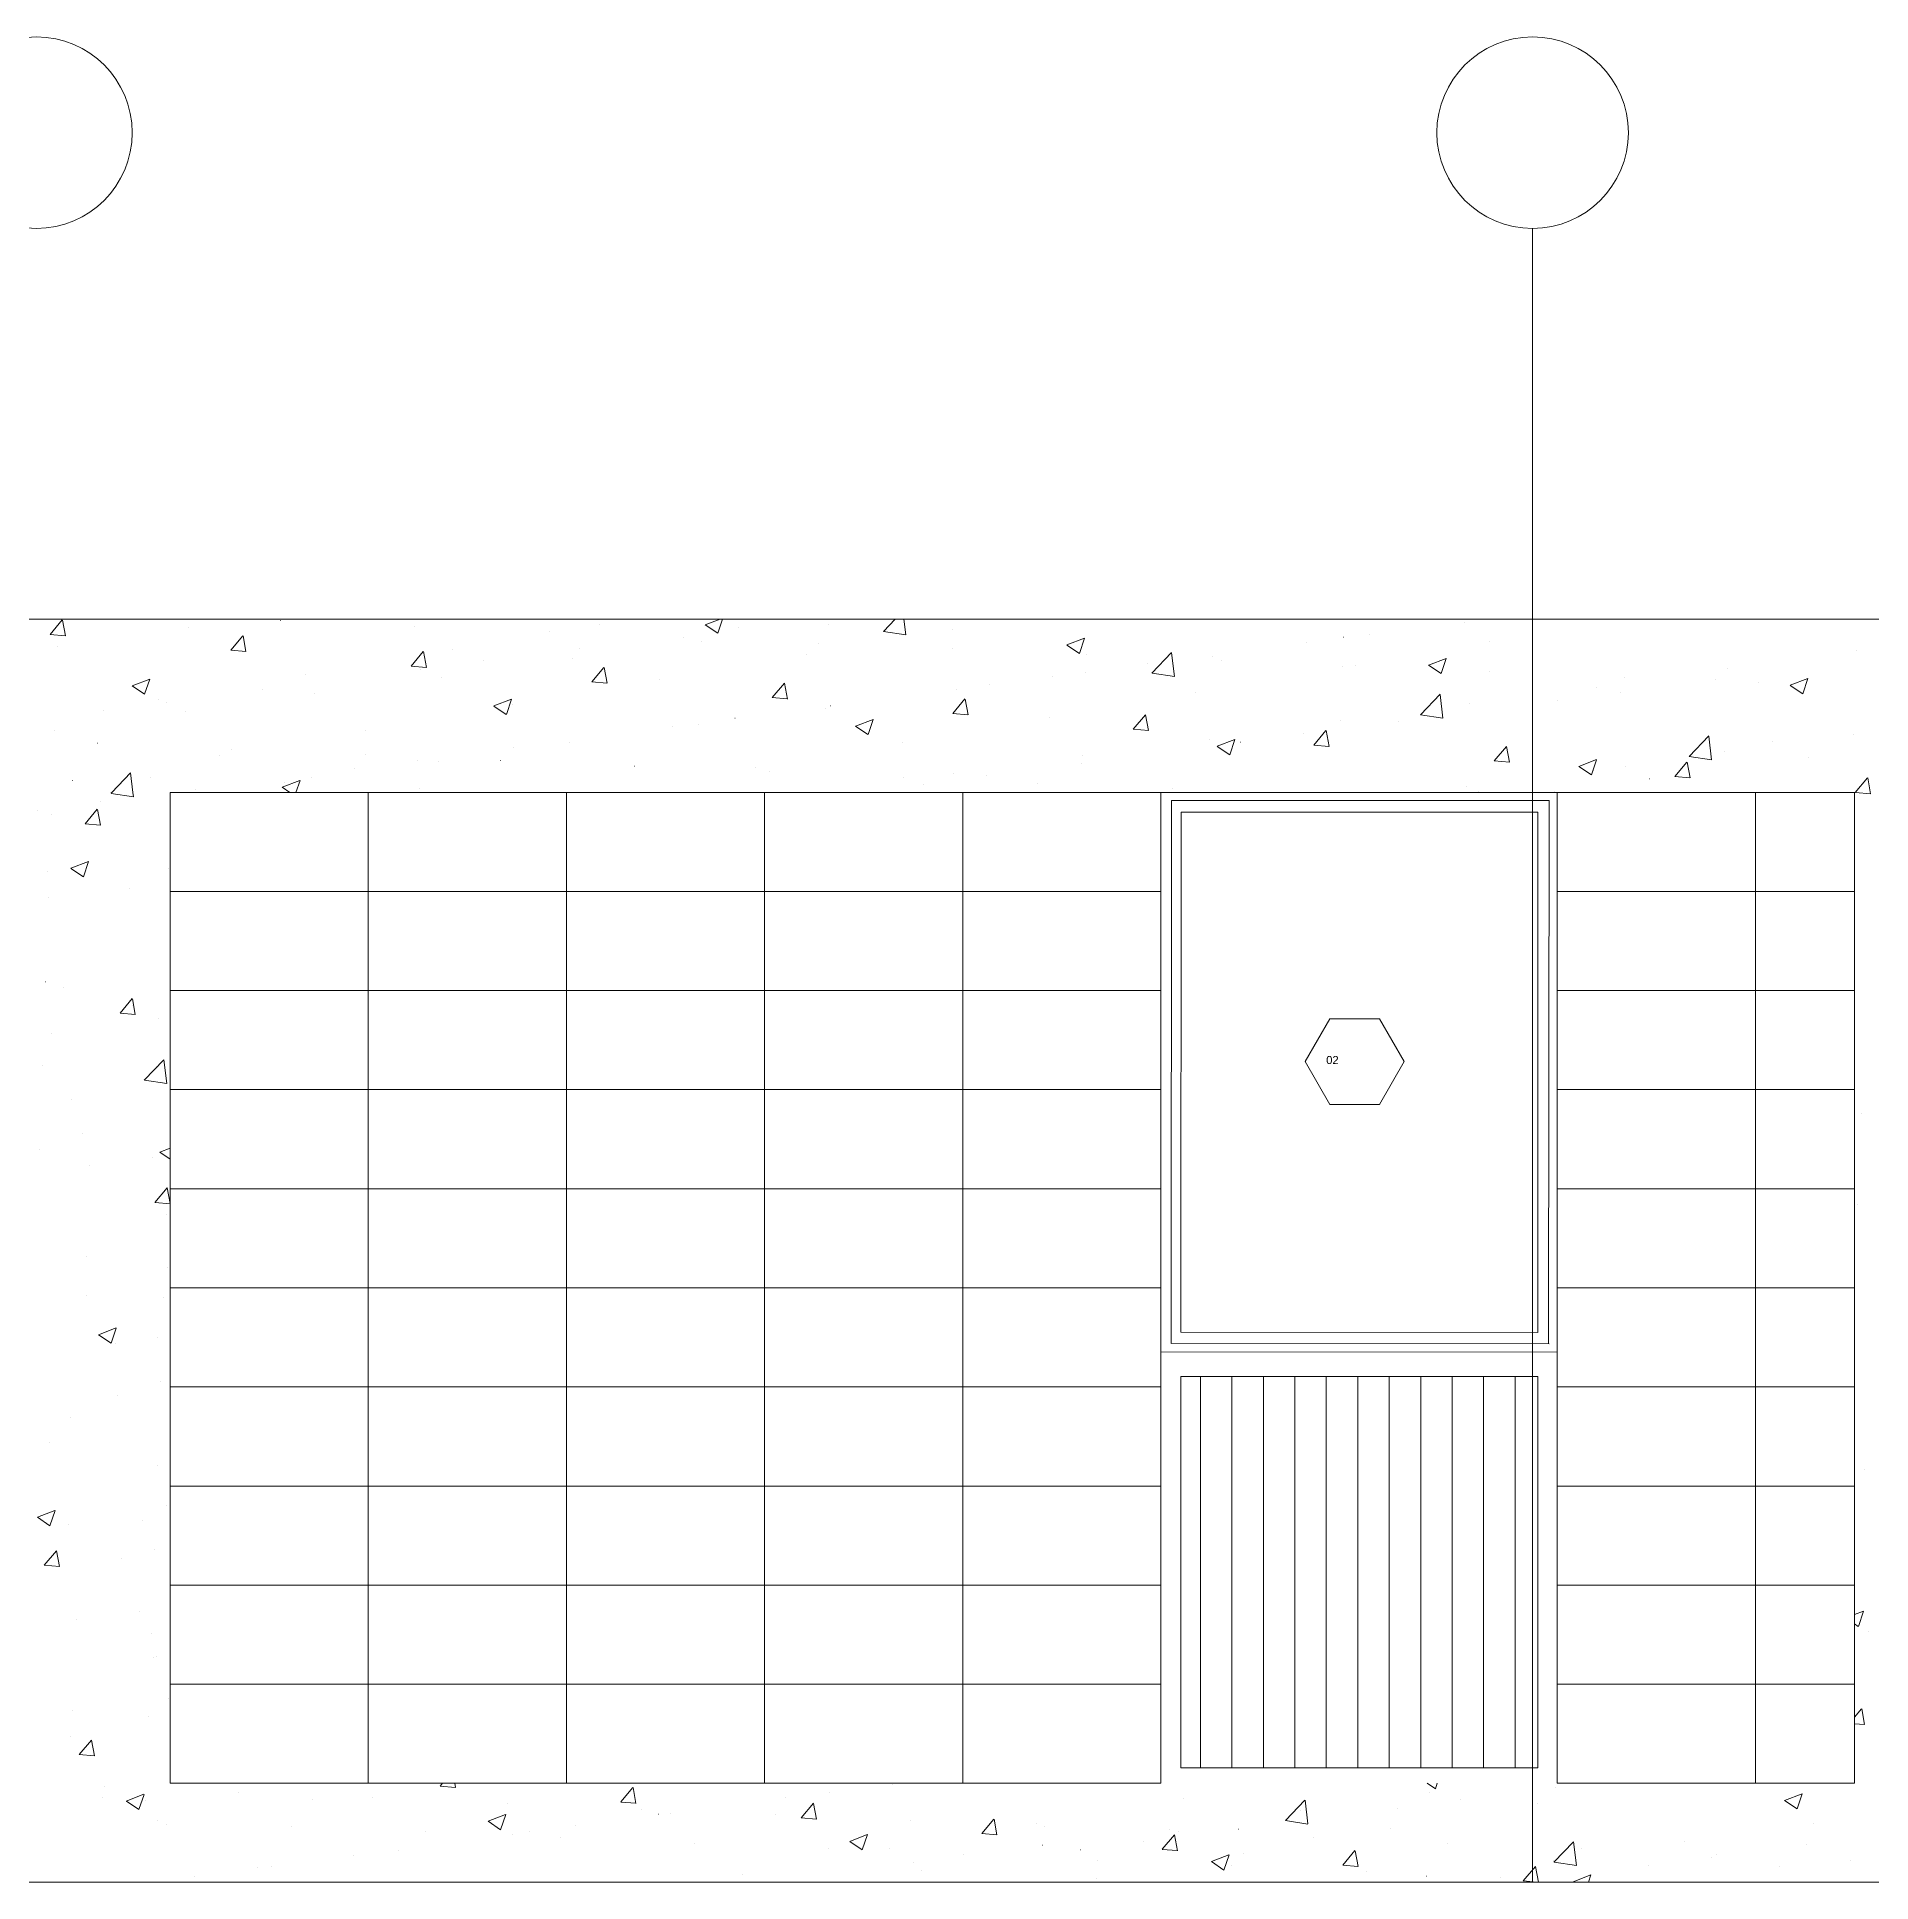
# Model space of a CAD drawing. Header units: centimetres. Extents: x -16179 to 12840, y -10704 to 3856.
# Drawn here: x 5021.6 to 5391.8, y -10021 to -9648.6 of the extents above; entities that cross this region are included whole.
import ezdxf

# ---------------------------------------------------------------- set-up
doc = ezdxf.new("R2010")
doc.units = ezdxf.units.CM
doc.header["$MEASUREMENT"] = 0
doc.layers.add('A-ELEV-MBE1_Num_Penna__14_Num_Penna__11_Num_Penna__9_Num_Penna__9_Num_Penna__9_Num_Penna__9_Num_Penna__9_Num_Penna__9_Num_Penna__10_Num_Penna__11', color=7, linetype='Continuous', lineweight=18, true_color=0xd19cc7)
for name, color, linetype, lineweight in [('A-ELEV-MBE1_Num_Penna__7_Num_Penna__7_Num_Penna__7_Num_Penna__7_Num_Penna__7_Num_Penna__7_Num_Penna__7_Num_Penna__7_Num_Penna__7_Num_Penna__7', 7, 'Continuous', 18), ('A-ELEV-PATT_Num_Penna__8_Num_Penna__8_Num_Penna__8_Num_Penna__8_Num_Penna__8_Num_Penna__8_Num_Penna__8_Num_Penna__8_Num_Penna__8_Num_Penna__8', 8, 'Continuous', 18), ('AA - linee quote_Num_Penna__3_Num_Penna__3_Num_Penna__3_Num_Penna__3_Num_Penna__3_Num_Penna__3_Num_Penna__3_Num_Penna__3_Num_Penna__3_Num_Penna__3', 3, 'Continuous', 18), ('AA - serramenti e porte_Num_Penna__4_Num_Penna__4_Num_Penna__4_Num_Penna__4_Num_Penna__4_Num_Penna__4_Num_Penna__4_Num_Penna__4_Num_Penna__4_Num_Penna__4', 4, 'Continuous', 18), ('AA pareti non sezionate_Num_Penna__2_Num_Penna__2_Num_Penna__2_Num_Penna__2_Num_Penna__2_Num_Penna__2_Num_Penna__2_Num_Penna__2_Num_Penna__2_Num_Penna__2', 2, 'Continuous', 18), ('SIMBOLI FINESTRE_Num_Penna__3_Num_Penna__3_Num_Penna__3_Num_Penna__3_Num_Penna__3_Num_Penna__3_Num_Penna__3_Num_Penna__3_Num_Penna__3_Num_Penna__3', 3, 'Continuous', 18)]:
    doc.layers.add(name, color=color, linetype=linetype, lineweight=lineweight)
doc.styles.add('GENERATED_STYLE_1', font='Arial.ttf')

msp = doc.modelspace()

# ---------------------------------------------------------------- linework, layer by layer
at = {"layer": 'A-ELEV-MBE1_Num_Penna__14_Num_Penna__11_Num_Penna__9_Num_Penna__9_Num_Penna__9_Num_Penna__9_Num_Penna__9_Num_Penna__9_Num_Penna__10_Num_Penna__11', "color": 9, "linetype": 'Continuous', "lineweight": 18, "true_color": 0xd19cc7}
for p, q in [((5088.47, -9801.07), (5048.47, -9801.07)), ((5048.47, -9801.07), (5048.47, -9821.07)), ((5088.47, -9821.07), (5088.47, -9801.07)), ((5128.47, -9801.07), (5088.47, -9801.07)), ((5088.47, -9801.07), (5088.47, -9821.07)), ((5128.47, -9821.07), (5128.47, -9801.07)), ((5168.47, -9801.07), (5128.47, -9801.07)), ((5128.47, -9801.07), (5128.47, -9821.07)), ((5168.47, -9821.07), (5168.47, -9801.07)), ((5208.47, -9801.07), (5168.47, -9801.07)), ((5168.47, -9801.07), (5168.47, -9821.07)), ((5208.47, -9821.07), (5208.47, -9801.07)), ((5248.47, -9801.07), (5208.47, -9801.07)), ((5208.47, -9801.07), (5208.47, -9821.07)), ((5248.47, -9821.07), (5248.47, -9801.07)), ((5368.47, -9801.07), (5328.47, -9801.07)), ((5328.47, -9801.07), (5328.47, -9821.07)), ((5368.47, -9821.07), (5368.47, -9801.07)), ((5388.47, -9801.07), (5368.47, -9801.07)), ((5368.47, -9801.07), (5368.47, -9821.07)), ((5388.47, -9821.07), (5388.47, -9801.07)), ((5048.47, -9821.07), (5088.47, -9821.07)), ((5088.47, -9821.07), (5048.47, -9821.07)), ((5048.47, -9821.07), (5048.47, -9841.07)), ((5088.47, -9841.07), (5088.47, -9821.07)), ((5088.47, -9821.07), (5128.47, -9821.07)), ((5128.47, -9821.07), (5088.47, -9821.07)), ((5088.47, -9821.07), (5088.47, -9841.07)), ((5128.47, -9841.07), (5128.47, -9821.07)), ((5128.47, -9821.07), (5168.47, -9821.07)), ((5168.47, -9821.07), (5128.47, -9821.07)), ((5128.47, -9821.07), (5128.47, -9841.07)), ((5168.47, -9841.07), (5168.47, -9821.07)), ((5168.47, -9821.07), (5208.47, -9821.07)), ((5208.47, -9821.07), (5168.47, -9821.07)), ((5168.47, -9821.07), (5168.47, -9841.07)), ((5208.47, -9841.07), (5208.47, -9821.07)), ((5208.47, -9821.07), (5248.47, -9821.07)), ((5248.47, -9821.07), (5208.47, -9821.07)), ((5208.47, -9821.07), (5208.47, -9841.07)), ((5248.47, -9841.07), (5248.47, -9821.07)), ((5328.47, -9821.07), (5368.47, -9821.07)), ((5368.47, -9821.07), (5328.47, -9821.07)), ((5328.47, -9821.07), (5328.47, -9841.07)), ((5368.47, -9841.07), (5368.47, -9821.07)), ((5368.47, -9821.07), (5388.47, -9821.07)), ((5388.47, -9821.07), (5368.47, -9821.07)), ((5368.47, -9821.07), (5368.47, -9841.07)), ((5388.47, -9841.07), (5388.47, -9821.07)), ((5048.47, -9841.07), (5088.47, -9841.07)), ((5088.47, -9841.07), (5048.47, -9841.07)), ((5048.47, -9841.07), (5048.47, -9861.07)), ((5088.47, -9861.07), (5088.47, -9841.07)), ((5088.47, -9841.07), (5128.47, -9841.07)), ((5128.47, -9841.07), (5088.47, -9841.07)), ((5088.47, -9841.07), (5088.47, -9861.07)), ((5128.47, -9861.07), (5128.47, -9841.07)), ((5128.47, -9841.07), (5168.47, -9841.07)), ((5168.47, -9841.07), (5128.47, -9841.07)), ((5128.47, -9841.07), (5128.47, -9861.07)), ((5168.47, -9861.07), (5168.47, -9841.07)), ((5168.47, -9841.07), (5208.47, -9841.07)), ((5208.47, -9841.07), (5168.47, -9841.07)), ((5168.47, -9841.07), (5168.47, -9861.07)), ((5208.47, -9861.07), (5208.47, -9841.07)), ((5208.47, -9841.07), (5248.47, -9841.07)), ((5248.47, -9841.07), (5208.47, -9841.07)), ((5208.47, -9841.07), (5208.47, -9861.07)), ((5248.47, -9861.07), (5248.47, -9841.07)), ((5328.47, -9841.07), (5368.47, -9841.07)), ((5368.47, -9841.07), (5328.47, -9841.07)), ((5328.47, -9841.07), (5328.47, -9861.07)), ((5368.47, -9861.07), (5368.47, -9841.07)), ((5368.47, -9841.07), (5388.47, -9841.07)), ((5388.47, -9841.07), (5368.47, -9841.07)), ((5368.47, -9841.07), (5368.47, -9861.07)), ((5388.47, -9861.07), (5388.47, -9841.07)), ((5048.47, -9861.07), (5088.47, -9861.07)), ((5088.47, -9861.07), (5048.47, -9861.07)), ((5048.47, -9861.07), (5048.47, -9881.07)), ((5088.47, -9881.07), (5088.47, -9861.07)), ((5088.47, -9861.07), (5128.47, -9861.07)), ((5128.47, -9861.07), (5088.47, -9861.07)), ((5088.47, -9861.07), (5088.47, -9881.07)), ((5128.47, -9881.07), (5128.47, -9861.07)), ((5128.47, -9861.07), (5168.47, -9861.07)), ((5168.47, -9861.07), (5128.47, -9861.07)), ((5128.47, -9861.07), (5128.47, -9881.07)), ((5168.47, -9881.07), (5168.47, -9861.07)), ((5168.47, -9861.07), (5208.47, -9861.07)), ((5208.47, -9861.07), (5168.47, -9861.07)), ((5168.47, -9861.07), (5168.47, -9881.07)), ((5208.47, -9881.07), (5208.47, -9861.07)), ((5208.47, -9861.07), (5248.47, -9861.07)), ((5248.47, -9861.07), (5208.47, -9861.07)), ((5208.47, -9861.07), (5208.47, -9881.07)), ((5248.47, -9881.07), (5248.47, -9861.07)), ((5328.47, -9861.07), (5368.47, -9861.07)), ((5368.47, -9861.07), (5328.47, -9861.07)), ((5328.47, -9861.07), (5328.47, -9881.07)), ((5368.47, -9881.07), (5368.47, -9861.07)), ((5368.47, -9861.07), (5388.47, -9861.07)), ((5388.47, -9861.07), (5368.47, -9861.07)), ((5368.47, -9861.07), (5368.47, -9881.07)), ((5388.47, -9881.07), (5388.47, -9861.07)), ((5048.47, -9881.07), (5088.47, -9881.07)), ((5088.47, -9881.07), (5048.47, -9881.07)), ((5048.47, -9881.07), (5048.47, -9901.07)), ((5088.47, -9901.07), (5088.47, -9881.07)), ((5088.47, -9881.07), (5128.47, -9881.07)), ((5128.47, -9881.07), (5088.47, -9881.07)), ((5088.47, -9881.07), (5088.47, -9901.07)), ((5128.47, -9901.07), (5128.47, -9881.07)), ((5128.47, -9881.07), (5168.47, -9881.07)), ((5168.47, -9881.07), (5128.47, -9881.07)), ((5128.47, -9881.07), (5128.47, -9901.07)), ((5168.47, -9901.07), (5168.47, -9881.07)), ((5168.47, -9881.07), (5208.47, -9881.07)), ((5208.47, -9881.07), (5168.47, -9881.07)), ((5168.47, -9881.07), (5168.47, -9901.07)), ((5208.47, -9901.07), (5208.47, -9881.07)), ((5208.47, -9881.07), (5248.47, -9881.07)), ((5248.47, -9881.07), (5208.47, -9881.07)), ((5208.47, -9881.07), (5208.47, -9901.07)), ((5248.47, -9901.07), (5248.47, -9881.07)), ((5328.47, -9881.07), (5368.47, -9881.07)), ((5368.47, -9881.07), (5328.47, -9881.07)), ((5328.47, -9881.07), (5328.47, -9901.07)), ((5368.47, -9901.07), (5368.47, -9881.07)), ((5368.47, -9881.07), (5388.47, -9881.07)), ((5388.47, -9881.07), (5368.47, -9881.07)), ((5368.47, -9881.07), (5368.47, -9901.07)), ((5388.47, -9901.07), (5388.47, -9881.07)), ((5048.47, -9901.07), (5088.47, -9901.07)), ((5088.47, -9901.07), (5048.47, -9901.07)), ((5048.47, -9901.07), (5048.47, -9921.07)), ((5088.47, -9921.07), (5088.47, -9901.07)), ((5088.47, -9901.07), (5128.47, -9901.07)), ((5128.47, -9901.07), (5088.47, -9901.07)), ((5088.47, -9901.07), (5088.47, -9921.07)), ((5128.47, -9921.07), (5128.47, -9901.07)), ((5128.47, -9901.07), (5168.47, -9901.07)), ((5168.47, -9901.07), (5128.47, -9901.07)), ((5128.47, -9901.07), (5128.47, -9921.07)), ((5168.47, -9921.07), (5168.47, -9901.07)), ((5168.47, -9901.07), (5208.47, -9901.07)), ((5208.47, -9901.07), (5168.47, -9901.07)), ((5168.47, -9901.07), (5168.47, -9921.07)), ((5208.47, -9921.07), (5208.47, -9901.07)), ((5208.47, -9901.07), (5248.47, -9901.07)), ((5248.47, -9901.07), (5208.47, -9901.07)), ((5208.47, -9901.07), (5208.47, -9921.07)), ((5248.47, -9921.07), (5248.47, -9901.07)), ((5328.47, -9901.07), (5368.47, -9901.07)), ((5368.47, -9901.07), (5328.47, -9901.07)), ((5328.47, -9901.07), (5328.47, -9921.07)), ((5368.47, -9921.07), (5368.47, -9901.07)), ((5368.47, -9901.07), (5388.47, -9901.07)), ((5388.47, -9901.07), (5368.47, -9901.07)), ((5368.47, -9901.07), (5368.47, -9921.07)), ((5388.47, -9921.07), (5388.47, -9901.07)), ((5048.47, -9921.07), (5088.47, -9921.07)), ((5088.47, -9921.07), (5048.47, -9921.07)), ((5048.47, -9921.07), (5048.47, -9941.07)), ((5088.47, -9941.07), (5088.47, -9921.07)), ((5088.47, -9921.07), (5128.47, -9921.07)), ((5128.47, -9921.07), (5088.47, -9921.07)), ((5088.47, -9921.07), (5088.47, -9941.07)), ((5128.47, -9941.07), (5128.47, -9921.07)), ((5128.47, -9921.07), (5168.47, -9921.07)), ((5168.47, -9921.07), (5128.47, -9921.07)), ((5128.47, -9921.07), (5128.47, -9941.07)), ((5168.47, -9941.07), (5168.47, -9921.07)), ((5168.47, -9921.07), (5208.47, -9921.07)), ((5208.47, -9921.07), (5168.47, -9921.07)), ((5168.47, -9921.07), (5168.47, -9941.07)), ((5208.47, -9941.07), (5208.47, -9921.07)), ((5208.47, -9921.07), (5248.47, -9921.07)), ((5248.47, -9921.07), (5208.47, -9921.07)), ((5208.47, -9921.07), (5208.47, -9941.07)), ((5248.47, -9941.07), (5248.47, -9921.07)), ((5324.51, -9918.96), (5252.45, -9918.96)), ((5252.45, -9918.96), (5252.45, -9997.97)), ((5256.44, -9997.97), (5256.44, -9918.96)), ((5262.79, -9997.97), (5262.79, -9918.96)), ((5269.14, -9997.97), (5269.14, -9918.96)), ((5275.49, -9997.97), (5275.49, -9918.96)), ((5281.84, -9997.97), (5281.84, -9918.96)), ((5288.19, -9997.97), (5288.19, -9918.96)), ((5294.54, -9997.97), (5294.54, -9918.96)), ((5300.89, -9997.97), (5300.89, -9918.96)), ((5307.24, -9997.97), (5307.24, -9918.96)), ((5313.59, -9997.97), (5313.59, -9918.96)), ((5319.94, -9997.97), (5319.94, -9918.96)), ((5324.51, -9918.96), (5324.51, -9997.97)), ((5328.47, -9921.07), (5368.47, -9921.07)), ((5368.47, -9921.07), (5328.47, -9921.07)), ((5328.47, -9921.07), (5328.47, -9941.07)), ((5368.47, -9941.07), (5368.47, -9921.07)), ((5368.47, -9921.07), (5388.47, -9921.07)), ((5388.47, -9921.07), (5368.47, -9921.07)), ((5368.47, -9921.07), (5368.47, -9941.07)), ((5388.47, -9941.07), (5388.47, -9921.07)), ((5048.47, -9941.07), (5088.47, -9941.07)), ((5088.47, -9941.07), (5048.47, -9941.07)), ((5048.47, -9941.07), (5048.47, -9961.07)), ((5088.47, -9961.07), (5088.47, -9941.07)), ((5088.47, -9941.07), (5128.47, -9941.07)), ((5128.47, -9941.07), (5088.47, -9941.07)), ((5088.47, -9941.07), (5088.47, -9961.07)), ((5128.47, -9961.07), (5128.47, -9941.07)), ((5128.47, -9941.07), (5168.47, -9941.07)), ((5168.47, -9941.07), (5128.47, -9941.07)), ((5128.47, -9941.07), (5128.47, -9961.07)), ((5168.47, -9961.07), (5168.47, -9941.07)), ((5168.47, -9941.07), (5208.47, -9941.07)), ((5208.47, -9941.07), (5168.47, -9941.07)), ((5168.47, -9941.07), (5168.47, -9961.07)), ((5208.47, -9961.07), (5208.47, -9941.07)), ((5208.47, -9941.07), (5248.47, -9941.07)), ((5248.47, -9941.07), (5208.47, -9941.07)), ((5208.47, -9941.07), (5208.47, -9961.07)), ((5248.47, -9961.07), (5248.47, -9941.07)), ((5328.47, -9941.07), (5368.47, -9941.07)), ((5368.47, -9941.07), (5328.47, -9941.07)), ((5328.47, -9941.07), (5328.47, -9961.07)), ((5368.47, -9961.07), (5368.47, -9941.07)), ((5368.47, -9941.07), (5388.47, -9941.07)), ((5388.47, -9941.07), (5368.47, -9941.07)), ((5368.47, -9941.07), (5368.47, -9961.07)), ((5388.47, -9961.07), (5388.47, -9941.07)), ((5048.47, -9961.07), (5088.47, -9961.07)), ((5088.47, -9961.07), (5048.47, -9961.07)), ((5048.47, -9961.07), (5048.47, -9981.07)), ((5088.47, -9981.07), (5088.47, -9961.07)), ((5088.47, -9961.07), (5128.47, -9961.07)), ((5128.47, -9961.07), (5088.47, -9961.07)), ((5088.47, -9961.07), (5088.47, -9981.07)), ((5128.47, -9981.07), (5128.47, -9961.07)), ((5128.47, -9961.07), (5168.47, -9961.07)), ((5168.47, -9961.07), (5128.47, -9961.07)), ((5128.47, -9961.07), (5128.47, -9981.07)), ((5168.47, -9981.07), (5168.47, -9961.07)), ((5168.47, -9961.07), (5208.47, -9961.07)), ((5208.47, -9961.07), (5168.47, -9961.07)), ((5168.47, -9961.07), (5168.47, -9981.07)), ((5208.47, -9981.07), (5208.47, -9961.07)), ((5208.47, -9961.07), (5248.47, -9961.07)), ((5248.47, -9961.07), (5208.47, -9961.07)), ((5208.47, -9961.07), (5208.47, -9981.07)), ((5248.47, -9981.07), (5248.47, -9961.07)), ((5328.47, -9961.07), (5368.47, -9961.07)), ((5368.47, -9961.07), (5328.47, -9961.07)), ((5328.47, -9961.07), (5328.47, -9981.07)), ((5368.47, -9981.07), (5368.47, -9961.07)), ((5368.47, -9961.07), (5388.47, -9961.07)), ((5388.47, -9961.07), (5368.47, -9961.07)), ((5368.47, -9961.07), (5368.47, -9981.07)), ((5388.47, -9981.07), (5388.47, -9961.07)), ((5048.47, -9981.07), (5088.47, -9981.07)), ((5088.47, -9981.07), (5048.47, -9981.07)), ((5048.47, -9981.07), (5048.47, -10001.07)), ((5088.47, -10001.07), (5088.47, -9981.07)), ((5088.47, -9981.07), (5128.47, -9981.07)), ((5128.47, -9981.07), (5088.47, -9981.07)), ((5088.47, -9981.07), (5088.47, -10001.07)), ((5128.47, -10001.07), (5128.47, -9981.07)), ((5128.47, -9981.07), (5168.47, -9981.07)), ((5168.47, -9981.07), (5128.47, -9981.07)), ((5128.47, -9981.07), (5128.47, -10001.07)), ((5168.47, -9981.07), (5208.47, -9981.07)), ((5208.47, -9981.07), (5168.47, -9981.07)), ((5168.47, -9981.07), (5168.47, -10001.07)), ((5168.47, -10001.07), (5168.47, -9981.07)), ((5208.47, -10001.07), (5208.47, -9981.07)), ((5208.47, -9981.07), (5248.47, -9981.07)), ((5248.47, -9981.07), (5208.47, -9981.07)), ((5208.47, -9981.07), (5208.47, -10001.07)), ((5248.47, -10001.07), (5248.47, -9981.07)), ((5328.47, -9981.07), (5368.47, -9981.07)), ((5368.47, -9981.07), (5328.47, -9981.07)), ((5328.47, -9981.07), (5328.47, -10001.07)), ((5368.47, -10001.07), (5368.47, -9981.07)), ((5368.47, -9981.07), (5388.47, -9981.07)), ((5388.47, -9981.07), (5368.47, -9981.07)), ((5368.47, -9981.07), (5368.47, -10001.07)), ((5388.47, -10001.07), (5388.47, -9981.07)), ((5252.45, -9997.97), (5324.51, -9997.97)), ((5048.47, -10001.07), (5088.47, -10001.07)), ((5088.47, -10001.07), (5128.47, -10001.07)), ((5128.47, -10001.07), (5168.47, -10001.07)), ((5168.47, -10001.07), (5208.47, -10001.07)), ((5208.47, -10001.07), (5248.47, -10001.07)), ((5328.47, -10001.07), (5368.47, -10001.07)), ((5368.47, -10001.07), (5388.47, -10001.07))]:
    msp.add_line(p, q, dxfattribs=at)
at = {"layer": 'A-ELEV-MBE1_Num_Penna__7_Num_Penna__7_Num_Penna__7_Num_Penna__7_Num_Penna__7_Num_Penna__7_Num_Penna__7_Num_Penna__7_Num_Penna__7_Num_Penna__7', "color": 7, "linetype": 'Continuous', "lineweight": 18}
msp.add_line((5248.47, -9918.96), (5248.47, -9997.97), dxfattribs=at)
at = {"layer": 'A-ELEV-PATT_Num_Penna__8_Num_Penna__8_Num_Penna__8_Num_Penna__8_Num_Penna__8_Num_Penna__8_Num_Penna__8_Num_Penna__8_Num_Penna__8_Num_Penna__8', "color": 8, "linetype": 'Continuous', "lineweight": 18}
for p, q in [((5024.25, -9769.2), (5026.7, -9766.28)), ((5027.34, -9769.48), (5026.75, -9766.29)), ((5052.13, -9767.83), (5052.13, -9767.83)), ((5070.77, -9766.36), (5070.78, -9766.36)), ((5097.89, -9767.5), (5097.89, -9767.5)), ((5125.01, -9768.65), (5125.01, -9768.65)), ((5135.05, -9767.16), (5135.06, -9767.16)), ((5156.47, -9767.25), (5159.5, -9766.08)), ((5156.48, -9767.26), (5159.01, -9768.97)), ((5159.01, -9768.97), (5159.98, -9766.08)), ((5163.13, -9767.75), (5163.14, -9767.75)), ((5181.38, -9767.27), (5181.38, -9767.27)), ((5192.43, -9768.59), (5194.83, -9766.08)), ((5192.44, -9768.6), (5196.96, -9769.3)), ((5196.95, -9769.3), (5196.58, -9766.08)), ((5206.48, -9768.15), (5206.48, -9768.15)), ((5309.8, -9766.71), (5309.81, -9766.71)), ((5311.36, -9766.16), (5311.36, -9766.16)), ((5024.26, -9769.2), (5027.3, -9769.47)), ((5025.74, -9771.64), (5025.75, -9771.64)), ((5060.69, -9772.38), (5063.14, -9769.47)), ((5060.7, -9772.39), (5063.73, -9772.65)), ((5063.77, -9772.66), (5063.19, -9769.48)), ((5105.43, -9772.25), (5105.43, -9772.25)), ((5131.05, -9771.97), (5131.05, -9771.97)), ((5152.13, -9769.79), (5152.13, -9769.79)), ((5155.72, -9770.52), (5155.72, -9770.52)), ((5179.24, -9770.94), (5179.25, -9770.94)), ((5206.36, -9772.09), (5206.37, -9772.09)), ((5229.48, -9771.32), (5233.03, -9769.95)), ((5229.49, -9771.33), (5232.01, -9773.03)), ((5232.02, -9773.03), (5233.05, -9769.96)), ((5277.85, -9770.92), (5277.85, -9770.92)), ((5285.27, -9769.74), (5285.28, -9769.74)), ((5290.56, -9769.25), (5290.57, -9769.25)), ((5314.76, -9770.67), (5314.76, -9770.67)), ((5097.12, -9775.57), (5099.57, -9772.65)), ((5097.13, -9775.58), (5100.17, -9775.84)), ((5100.21, -9775.85), (5099.62, -9772.67)), ((5111.81, -9774.5), (5111.81, -9774.5)), ((5129.64, -9774.1), (5129.64, -9774.1)), ((5133.56, -9778.76), (5136.01, -9775.84)), ((5136.65, -9779.04), (5136.06, -9775.85)), ((5176.85, -9773.23), (5176.86, -9773.23)), ((5233.48, -9773.23), (5233.48, -9773.23)), ((5245.76, -9775.15), (5245.77, -9775.15)), ((5246.65, -9777), (5250.6, -9772.87)), ((5251.17, -9777.71), (5250.61, -9772.88)), ((5258.89, -9773.55), (5258.89, -9773.55)), ((5260.6, -9774.38), (5260.6, -9774.38)), ((5285.13, -9775.76), (5285.13, -9775.76)), ((5287.72, -9775.52), (5287.72, -9775.52)), ((5302.48, -9775.38), (5306.04, -9774.02)), ((5302.49, -9775.4), (5305.02, -9777.1)), ((5305.03, -9777.1), (5306.06, -9774.03)), ((5362.78, -9776.01), (5362.79, -9776.01)), ((5388.87, -9772.43), (5388.87, -9772.43)), ((5040.78, -9779.56), (5044.34, -9778.2)), ((5040.79, -9779.58), (5043.32, -9781.28)), ((5043.32, -9781.28), (5044.35, -9778.21)), ((5075.8, -9777.34), (5075.81, -9777.34)), ((5099.09, -9776.18), (5099.1, -9776.18)), ((5103.25, -9777.91), (5103.26, -9777.91)), ((5133.57, -9778.76), (5136.61, -9779.03)), ((5147.23, -9778.32), (5147.23, -9778.32)), ((5170, -9781.95), (5172.45, -9779.03)), ((5173.08, -9782.23), (5172.5, -9779.04)), ((5213.81, -9779.35), (5213.81, -9779.35)), ((5226.52, -9777.68), (5226.53, -9777.68)), ((5233.23, -9776.8), (5233.23, -9776.8)), ((5246.66, -9777.01), (5251.17, -9777.71)), ((5314.83, -9776.67), (5314.84, -9776.67)), ((5336.4, -9779.82), (5336.4, -9779.82)), ((5341.95, -9777.82), (5341.96, -9777.82)), ((5360.48, -9778.32), (5360.48, -9778.32)), ((5369.07, -9778.96), (5369.08, -9778.96)), ((5375.49, -9779.45), (5379.04, -9778.09)), ((5375.5, -9779.47), (5378.03, -9781.17)), ((5378.03, -9781.17), (5379.06, -9778.1)), ((5046.18, -9782.42), (5046.18, -9782.42)), ((5047.77, -9782.94), (5047.77, -9782.94)), ((5067.01, -9780.4), (5067.01, -9780.4)), ((5077.59, -9781.16), (5077.6, -9781.16)), ((5113.79, -9783.63), (5117.34, -9782.27)), ((5116.33, -9785.35), (5117.36, -9782.28)), ((5117.6, -9783.4), (5117.6, -9783.4)), ((5170.01, -9781.95), (5173.04, -9782.22)), ((5181.72, -9783.58), (5181.73, -9783.58)), ((5206.44, -9785.14), (5208.88, -9782.22)), ((5207.15, -9780.37), (5207.15, -9780.37)), ((5209.52, -9785.42), (5208.93, -9782.23)), ((5255.5, -9780.84), (5255.51, -9780.84)), ((5300.86, -9785.4), (5304.82, -9781.28)), ((5305.38, -9786.12), (5304.82, -9781.29)), ((5310.74, -9783.07), (5310.74, -9783.07)), ((5328.52, -9782.53), (5328.53, -9782.53)), ((5341.24, -9780.85), (5341.24, -9780.85)), ((5035.05, -9784.61), (5035.06, -9784.61)), ((5051.51, -9784.74), (5051.52, -9784.74)), ((5113.8, -9783.65), (5116.32, -9785.35)), ((5162.48, -9786.11), (5162.49, -9786.11)), ((5180.76, -9784.18), (5180.77, -9784.18)), ((5186.79, -9787.7), (5190.35, -9786.33)), ((5189.34, -9789.42), (5190.37, -9786.35)), ((5206.44, -9785.14), (5209.48, -9785.41)), ((5225.88, -9785.93), (5225.88, -9785.93)), ((5242.87, -9788.32), (5245.32, -9785.4)), ((5245.96, -9788.6), (5245.37, -9785.42)), ((5284.66, -9786.65), (5284.66, -9786.65)), ((5296.44, -9786.75), (5296.44, -9786.75)), ((5300.87, -9785.42), (5305.39, -9786.12)), ((5025.13, -9788.55), (5025.13, -9788.55)), ((5087.97, -9788.49), (5087.98, -9788.49)), ((5129.02, -9791.01), (5129.02, -9791.01)), ((5149.77, -9787.78), (5149.77, -9787.78)), ((5155.1, -9787.44), (5155.11, -9787.44)), ((5186.8, -9787.71), (5189.33, -9789.42)), ((5196.25, -9791.01), (5196.26, -9791.01)), ((5242.88, -9788.33), (5245.92, -9788.59)), ((5258.27, -9790.46), (5258.28, -9790.46)), ((5259.8, -9791.77), (5263.35, -9790.4)), ((5262.34, -9793.49), (5263.37, -9790.42)), ((5264.48, -9790.96), (5264.49, -9790.96)), ((5277.2, -9789.28), (5277.2, -9789.28)), ((5279.31, -9791.51), (5281.76, -9788.59)), ((5282.39, -9791.79), (5281.81, -9788.61)), ((5355.08, -9793.81), (5359.04, -9789.69)), ((5359.6, -9794.53), (5359.04, -9789.7)), ((5371.91, -9790.81), (5371.91, -9790.81)), ((5388.25, -9789.34), (5388.25, -9789.34)), ((5033.76, -9791.17), (5033.77, -9791.17)), ((5058.35, -9793.57), (5058.35, -9793.57)), ((5060.88, -9792.32), (5060.88, -9792.32)), ((5088, -9793.46), (5088, -9793.46)), ((5098.44, -9794.54), (5098.45, -9794.54)), ((5115.11, -9794.61), (5115.12, -9794.61)), ((5117.68, -9792.01), (5117.69, -9792.01)), ((5232.61, -9793.71), (5232.62, -9793.71)), ((5259.81, -9791.78), (5262.34, -9793.49)), ((5279.32, -9791.52), (5282.35, -9791.78)), ((5315.75, -9794.7), (5318.2, -9791.78)), ((5315.75, -9794.7), (5318.79, -9794.97)), ((5318.83, -9794.98), (5318.24, -9791.8)), ((5332.8, -9795.84), (5336.36, -9794.47)), ((5335.35, -9797.56), (5336.38, -9794.49)), ((5355.09, -9793.83), (5359.61, -9794.53)), ((5362.16, -9792.92), (5362.17, -9792.92)), ((5379.2, -9794.13), (5379.2, -9794.13)), ((5036.69, -9801.07), (5040.48, -9797.13)), ((5040.93, -9801.07), (5040.48, -9797.14)), ((5044.47, -9797.99), (5044.48, -9797.99)), ((5076.98, -9798.07), (5076.98, -9798.07)), ((5085.73, -9796.21), (5085.73, -9796.21)), ((5102.63, -9794.82), (5102.64, -9794.82)), ((5142.23, -9795.75), (5142.24, -9795.75)), ((5166.63, -9796.1), (5166.63, -9796.1)), ((5169.35, -9796.9), (5169.36, -9796.9)), ((5196.47, -9798.04), (5196.47, -9798.04)), ((5206.53, -9797.29), (5206.53, -9797.29)), ((5213.16, -9797.71), (5213.16, -9797.71)), ((5232.4, -9795.18), (5232.4, -9795.18)), ((5332.82, -9795.85), (5335.34, -9797.56)), ((5335.78, -9796.73), (5335.78, -9796.73)), ((5342.28, -9795.9), (5342.29, -9795.9)), ((5347.11, -9798.36), (5347.12, -9798.36)), ((5352.18, -9797.89), (5354.63, -9794.97)), ((5352.19, -9797.89), (5355.23, -9798.16)), ((5355.27, -9798.17), (5354.68, -9794.98)), ((5388.62, -9801.07), (5391.07, -9798.16)), ((5391.71, -9801.36), (5391.12, -9798.17)), ((5028.72, -9798.66), (5028.73, -9798.66)), ((5036.52, -9801.26), (5036.69, -9801.07)), ((5036.53, -9801.27), (5041.05, -9801.97)), ((5041.04, -9801.97), (5040.93, -9801.07)), ((5053.64, -9800.44), (5053.65, -9800.44)), ((5071.1, -9800.02), (5074.66, -9798.65)), ((5071.11, -9800.03), (5072.66, -9801.07)), ((5071.59, -9799.14), (5071.59, -9799.14)), ((5073.87, -9801.07), (5074.68, -9798.66)), ((5098.71, -9800.29), (5098.71, -9800.29)), ((5200.44, -9799.39), (5200.45, -9799.39)), ((5223.59, -9799.19), (5223.59, -9799.19)), ((5250.71, -9800.34), (5250.71, -9800.34)), ((5310.12, -9799.98), (5310.13, -9799.98)), ((5312.66, -9800.98), (5312.66, -9800.98)), ((5327.87, -9800.89), (5327.88, -9800.89)), ((5388.63, -9801.08), (5391.67, -9801.35)), ((5021.69, -9804.65), (5021.69, -9804.65)), ((5024.51, -9805.46), (5024.51, -9805.46)), ((5031.3, -9807.41), (5033.75, -9804.49)), ((5034.39, -9807.69), (5033.8, -9804.5)), ((5034.4, -9802.97), (5034.41, -9802.97)), ((5031.31, -9807.41), (5034.35, -9807.68)), ((5023.65, -9816.99), (5023.66, -9816.99)), ((5028.42, -9816.4), (5031.98, -9815.04)), ((5028.43, -9816.41), (5030.96, -9818.12)), ((5030.96, -9818.12), (5031.99, -9815.05)), ((5048.12, -9816.44), (5048.13, -9816.44)), ((5040.28, -9820.47), (5040.29, -9820.47)), ((5023.89, -9822.37), (5023.9, -9822.37)), ((5023.27, -9839.28), (5023.28, -9839.28)), ((5026.92, -9840.51), (5026.92, -9840.51)), ((5038.35, -9845.62), (5040.8, -9842.7)), ((5041.43, -9845.9), (5040.85, -9842.71)), ((5038.36, -9845.62), (5041.39, -9845.89)), ((5040.88, -9844.1), (5040.88, -9844.1)), ((5046.03, -9846.75), (5046.03, -9846.75)), ((5024.47, -9849.77), (5024.48, -9849.77)), ((5022.65, -9856.19), (5022.66, -9856.19)), ((5043.25, -9859.15), (5047.21, -9855.03)), ((5045.64, -9856.32), (5045.64, -9856.32)), ((5047.77, -9859.86), (5047.21, -9855.04)), ((5043.26, -9859.16), (5047.78, -9859.86)), ((5028.57, -9862.99), (5028.58, -9862.99)), ((5389.78, -9865.85), (5389.79, -9865.85)), ((5030.77, -9869.92), (5030.78, -9869.92)), ((5046.38, -9873.69), (5048.47, -9872.89)), ((5048.42, -9869.29), (5048.43, -9869.29)), ((5022.04, -9873.1), (5022.04, -9873.1)), ((5032.27, -9876.36), (5032.28, -9876.36)), ((5044.99, -9874.68), (5044.99, -9874.68)), ((5046.39, -9873.7), (5048.47, -9875.11)), ((5045.4, -9883.83), (5047.85, -9880.91)), ((5045.41, -9883.84), (5048.44, -9884.1)), ((5048.47, -9884.04), (5047.89, -9880.92)), ((5047.97, -9880.77), (5047.98, -9880.77)), ((5047.8, -9886.2), (5047.81, -9886.2)), ((5389.13, -9884.21), (5389.14, -9884.21)), ((5031.62, -9894.72), (5031.63, -9894.72)), ((5048, -9897.02), (5048, -9897.02)), ((5031.59, -9902.7), (5031.6, -9902.7)), ((5047.19, -9903.12), (5047.19, -9903.12)), ((5034.02, -9910.53), (5037.58, -9909.16)), ((5036.57, -9912.25), (5037.6, -9909.18)), ((5034.03, -9910.54), (5036.56, -9912.25)), ((5037.5, -9912.22), (5037.51, -9912.22)), ((5045.88, -9911.08), (5045.88, -9911.08)), ((5046.57, -9920.03), (5046.57, -9920.03)), ((5037.89, -9922.85), (5037.9, -9922.85)), ((5028.42, -9927.32), (5028.43, -9927.32)), ((5024.14, -9932.26), (5024.14, -9932.26)), ((5045.95, -9936.94), (5045.96, -9936.94)), ((5390.43, -9937.74), (5390.43, -9937.74)), ((5021.66, -9947.37), (5025.22, -9946)), ((5021.67, -9947.38), (5024.2, -9949.08)), ((5024.21, -9949.08), (5025.24, -9946.01)), ((5047.82, -9945.09), (5047.83, -9945.09)), ((5028, -9948.8), (5028, -9948.8)), ((5042.86, -9948.07), (5042.86, -9948.07)), ((5023.06, -9957.07), (5025.51, -9954.15)), ((5026.14, -9957.34), (5025.55, -9954.16)), ((5045.33, -9953.85), (5045.34, -9953.85)), ((5023.07, -9957.07), (5026.1, -9957.34)), ((5038.71, -9955.63), (5038.72, -9955.63)), ((5029.49, -9968.11), (5029.5, -9968.11)), ((5042.21, -9966.43), (5042.21, -9966.43)), ((5388.47, -9967.03), (5390.25, -9966.34)), ((5388.47, -9968.91), (5389.23, -9969.43)), ((5389.24, -9969.43), (5390.27, -9966.36)), ((5044.72, -9970.76), (5044.72, -9970.76)), ((5391.25, -9970.52), (5391.25, -9970.52)), ((5045.01, -9975.77), (5045.02, -9975.77)), ((5045.73, -9975.4), (5045.73, -9975.4)), ((5048.08, -9983.94), (5048.09, -9983.94)), ((5028.84, -9986.47), (5028.85, -9986.47)), ((5044.1, -9987.67), (5044.1, -9987.67)), ((5388.47, -9987.7), (5389.88, -9986.02)), ((5390.51, -9989.22), (5389.92, -9986.04)), ((5028.27, -9991.64), (5028.28, -9991.64)), ((5388.47, -9989.04), (5390.47, -9989.21)), ((5030.11, -9995.28), (5032.56, -9992.36)), ((5030.12, -9995.28), (5033.15, -9995.55)), ((5033.19, -9995.56), (5032.6, -9992.37)), ((5035.12, -10001.73), (5035.12, -10001.73)), ((5039.62, -10004.66), (5043.18, -10003.29)), ((5042.17, -10006.38), (5043.2, -10003.31)), ((5062.24, -10002.88), (5062.24, -10002.88)), ((5102.98, -10001.65), (5103.46, -10001.07)), ((5102.99, -10001.66), (5106.03, -10001.92)), ((5106.06, -10001.93), (5105.91, -10001.07)), ((5139.42, -10004.84), (5141.87, -10001.92)), ((5142.5, -10005.12), (5141.91, -10001.94)), ((5181.52, -10002.92), (5181.52, -10002.92)), ((5194.24, -10001.25), (5194.24, -10001.25)), ((5302.2, -10001.07), (5303.86, -10002.2)), ((5302.71, -10002.91), (5302.71, -10002.91)), ((5303.87, -10002.2), (5304.25, -10001.07)), ((5328.19, -10001.89), (5328.2, -10001.89)), ((5374.33, -10004.55), (5377.89, -10003.18)), ((5376.88, -10006.26), (5377.91, -10003.19)), ((5034.72, -10003.97), (5034.73, -10003.97)), ((5039.64, -10004.67), (5042.16, -10006.38)), ((5043.48, -10004.58), (5043.49, -10004.58)), ((5077.3, -10004.33), (5077.3, -10004.33)), ((5089.35, -10004.02), (5089.36, -10004.02)), ((5116.47, -10005.17), (5116.48, -10005.17)), ((5139.43, -10004.85), (5142.46, -10005.11)), ((5143.59, -10006.31), (5143.6, -10006.31)), ((5172.73, -10004.03), (5172.74, -10004.03)), ((5175.85, -10008.03), (5178.3, -10005.11)), ((5178.94, -10008.31), (5178.35, -10005.12)), ((5252.96, -10004.13), (5252.96, -10004.13)), ((5273.59, -10008.57), (5277.54, -10004.45)), ((5276.63, -10006.49), (5276.63, -10006.49)), ((5278.11, -10009.28), (5277.55, -10004.46)), ((5296.23, -10006.1), (5296.24, -10006.1)), ((5308.95, -10004.42), (5308.96, -10004.42)), ((5324.38, -10005.12), (5324.39, -10005.12)), ((5374.34, -10004.56), (5376.87, -10006.26)), ((5045.83, -10008.55), (5045.83, -10008.55)), ((5047.67, -10009.42), (5047.68, -10009.42)), ((5072.95, -10009.7), (5072.95, -10009.7)), ((5112.63, -10008.73), (5116.19, -10007.36)), ((5112.64, -10008.74), (5115.17, -10010.44)), ((5115.17, -10010.44), (5116.2, -10007.37)), ((5130.2, -10009.68), (5130.2, -10009.68)), ((5147.07, -10007.28), (5147.08, -10007.28)), ((5149.44, -10007.15), (5149.44, -10007.15)), ((5170.71, -10007.46), (5170.71, -10007.46)), ((5175.86, -10008.03), (5178.9, -10008.3)), ((5197.83, -10008.61), (5197.83, -10008.61)), ((5212.29, -10011.22), (5214.74, -10008.3)), ((5215.37, -10011.5), (5214.79, -10008.31)), ((5223.33, -10009.22), (5223.34, -10009.22)), ((5224.95, -10009.75), (5224.95, -10009.75)), ((5250.24, -10010.3), (5250.25, -10010.3)), ((5264.15, -10010.32), (5264.16, -10010.32)), ((5273.6, -10008.59), (5278.11, -10009.29)), ((5294.76, -10010.2), (5294.76, -10010.2)), ((5380.22, -10009.19), (5380.22, -10009.19)), ((5100.07, -10010.85), (5100.07, -10010.85)), ((5117.48, -10011.35), (5117.48, -10011.35)), ((5120.99, -10010.86), (5120.99, -10010.86)), ((5127.18, -10011.99), (5127.19, -10011.99)), ((5154.3, -10013.14), (5154.31, -10013.14)), ((5181.42, -10014.28), (5181.43, -10014.28)), ((5185.64, -10012.79), (5189.19, -10011.43)), ((5185.65, -10012.81), (5188.17, -10014.51)), ((5188.18, -10014.51), (5189.21, -10011.44)), ((5193.71, -10014.3), (5193.71, -10014.3)), ((5212.3, -10011.22), (5215.34, -10011.49)), ((5224.58, -10013.55), (5224.59, -10013.55)), ((5244.91, -10012.85), (5244.92, -10012.85)), ((5248.73, -10014.4), (5251.18, -10011.48)), ((5248.74, -10014.41), (5251.77, -10014.67)), ((5251.81, -10014.68), (5251.22, -10011.5)), ((5252.06, -10010.9), (5252.07, -10010.9)), ((5279.18, -10012.04), (5279.19, -10012.04)), ((5306.3, -10013.19), (5306.3, -10013.19)), ((5327.8, -10016.98), (5331.76, -10012.86)), ((5332.32, -10017.69), (5331.76, -10012.87)), ((5333.42, -10014.33), (5333.42, -10014.33)), ((5354.13, -10012.76), (5354.14, -10012.76)), ((5378.87, -10013.5), (5378.87, -10013.5)), ((5066.16, -10018.11), (5066.16, -10018.11)), ((5068.94, -10017.92), (5068.95, -10017.92)), ((5085.4, -10015.58), (5085.4, -10015.58)), ((5094.6, -10014.66), (5094.61, -10014.66)), ((5198.5, -10017.13), (5198.5, -10017.13)), ((5208.54, -10015.43), (5208.54, -10015.43)), ((5232.19, -10014.53), (5232.2, -10014.53)), ((5235.66, -10016.57), (5235.66, -10016.57)), ((5258.64, -10016.86), (5262.2, -10015.5)), ((5258.65, -10016.88), (5261.18, -10018.58)), ((5261.19, -10018.58), (5262.22, -10015.51)), ((5262.77, -10017.72), (5262.78, -10017.72)), ((5265.13, -10015.29), (5265.13, -10015.29)), ((5285.16, -10017.59), (5287.61, -10014.67)), ((5285.17, -10017.6), (5288.21, -10017.86)), ((5288.25, -10017.87), (5287.66, -10014.69)), ((5321.6, -10020.78), (5324.05, -10017.86)), ((5324.68, -10021.02), (5324.1, -10017.88)), ((5327.75, -10016.57), (5327.75, -10016.57)), ((5327.81, -10016.99), (5332.33, -10017.69)), ((5346.91, -10017.7), (5346.91, -10017.7)), ((5359.63, -10016.03), (5359.63, -10016.03)), ((5360.54, -10015.48), (5360.54, -10015.48)), ((5373.41, -10017.81), (5373.41, -10017.81)), ((5387.65, -10016.63), (5387.66, -10016.63)), ((5053.44, -10019.79), (5053.44, -10019.79)), ((5164.08, -10019.39), (5164.08, -10019.39)), ((5172.11, -10020.94), (5172.12, -10020.94)), ((5200.11, -10018.75), (5200.12, -10018.75)), ((5235.5, -10020.37), (5235.51, -10020.37)), ((5289.89, -10018.87), (5289.9, -10018.87)), ((5302.09, -10019.82), (5302.1, -10019.82)), ((5317.01, -10020.01), (5317.02, -10020.01)), ((5321.61, -10020.78), (5324.26, -10021.02)), ((5331.65, -10020.93), (5335.21, -10019.57)), ((5331.66, -10020.94), (5331.77, -10021.02)), ((5334.74, -10021.02), (5335.22, -10019.58))]:
    msp.add_line(p, q, dxfattribs=at)
at = {"layer": 'AA - linee quote_Num_Penna__3_Num_Penna__3_Num_Penna__3_Num_Penna__3_Num_Penna__3_Num_Penna__3_Num_Penna__3_Num_Penna__3_Num_Penna__3_Num_Penna__3', "color": 3, "linetype": 'Continuous', "lineweight": 18}
msp.add_line((5323.48, -10021.02), (5323.48, -9687.25), dxfattribs=at)
for centre in [(5021.48, -9667.92), (5323.48, -9667.92)]:
    msp.add_circle(centre, 19.33, dxfattribs=at)
at = {"layer": 'AA - serramenti e porte_Num_Penna__4_Num_Penna__4_Num_Penna__4_Num_Penna__4_Num_Penna__4_Num_Penna__4_Num_Penna__4_Num_Penna__4_Num_Penna__4_Num_Penna__4', "color": 4, "linetype": 'Continuous', "lineweight": 18}
for p, q in [((5248.47, -9801.07), (5328.47, -9801.07)), ((5250.53, -9912.3), (5250.62, -9802.74)), ((5250.61, -9802.74), (5326.8, -9802.74)), ((5252.45, -9910), (5252.53, -9805.04)), ((5252.53, -9805.04), (5324.51, -9805.04)), ((5324.51, -9910.06), (5324.51, -9805.04)), ((5326.71, -9912.3), (5326.8, -9802.74)), ((5324.51, -9910.06), (5252.45, -9910)), ((5326.8, -9912.36), (5250.62, -9912.3)), ((5328.45, -9914.03), (5248.45, -9913.96))]:
    msp.add_line(p, q, dxfattribs=at)
at = {"layer": 'AA pareti non sezionate_Num_Penna__2_Num_Penna__2_Num_Penna__2_Num_Penna__2_Num_Penna__2_Num_Penna__2_Num_Penna__2_Num_Penna__2_Num_Penna__2_Num_Penna__2', "color": 2, "linetype": 'Continuous', "lineweight": 18}
for p, q in [((4705.75, -9766.08), (5921.48, -9766.08)), ((5921.48, -10021.02), (5014.02, -10021.02))]:
    msp.add_line(p, q, dxfattribs=at)
at = {"layer": 'SIMBOLI FINESTRE_Num_Penna__3_Num_Penna__3_Num_Penna__3_Num_Penna__3_Num_Penna__3_Num_Penna__3_Num_Penna__3_Num_Penna__3_Num_Penna__3_Num_Penna__3', "color": 3, "linetype": 'Continuous', "lineweight": 18}
for p, q in [((5282.57, -9846.75), (5277.57, -9855.41)), ((5292.57, -9846.75), (5282.57, -9846.75)), ((5297.57, -9855.41), (5292.57, -9846.75)), ((5277.57, -9855.41), (5282.57, -9864.07)), ((5292.57, -9864.07), (5297.57, -9855.41)), ((5282.57, -9864.07), (5292.57, -9864.07))]:
    msp.add_line(p, q, dxfattribs=at)

# ---------------------------------------------------------------- texts
at = {"layer": 'SIMBOLI FINESTRE_Num_Penna__3_Num_Penna__3_Num_Penna__3_Num_Penna__3_Num_Penna__3_Num_Penna__3_Num_Penna__3_Num_Penna__3_Num_Penna__3_Num_Penna__3', "color": 3, "linetype": 'Continuous', "lineweight": 18, "insert": (5281.82, -9855.92), "char_height": 1.615, "attachment_point": 7, "rotation": 359.8326, "style": 'GENERATED_STYLE_1'}
msp.add_mtext('\\A1;02', dxfattribs=at)

doc.saveas('drawing.dxf')
